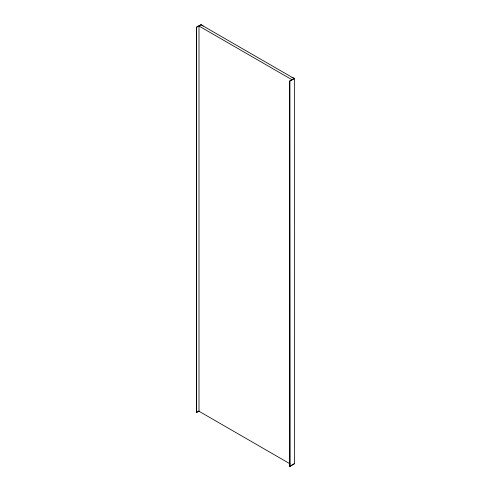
<?xml version="1.0" encoding="UTF-8"?>
<svg xmlns="http://www.w3.org/2000/svg" width="491" height="491" viewBox="0 0 491 491"><rect width="100%" height="100%" fill="white"/><g stroke="black" fill="none" stroke-linecap="round" stroke-linejoin="round"><path stroke-width="0.74" d="M199.193 411.139L196.406 412.477L196.406 27.263L201.107 24.55L203.225 26.041M196.406 27.263L201.107 24.82L294.121 78.523L289.653 81.101L289.893 466.45L294.594 463.737L294.594 78.523L292.004 77.302M289.653 81.101L294.594 78.523M196.406 412.477L198.757 411.12M289.653 466.315L294.121 463.737M292.004 79.745L198.996 26.041L198.996 411.255L290.015 463.805M289.893 81.236L289.893 466.45M196.639 27.404L196.639 412.612"/></g></svg>
